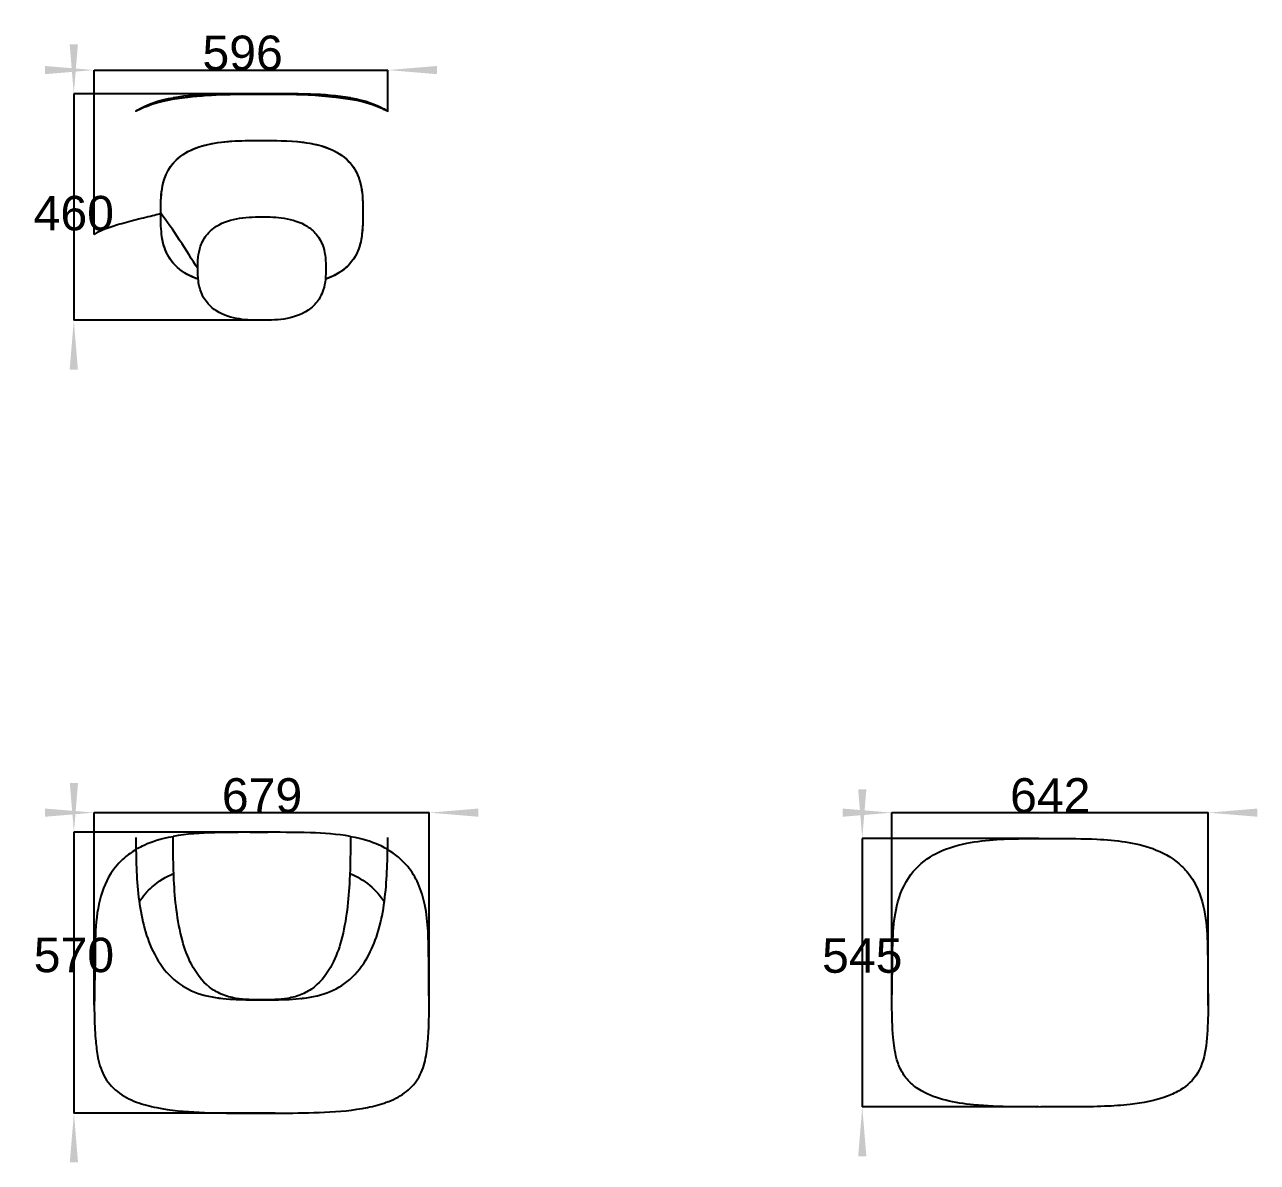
# Model space of a CAD drawing. Header units: millimetres. Extents: x 28 to 391, y 59 to 254.
# Drawn here: x 265.9 to 391, y 130.8 to 246.3 of the extents above; entities that cross this region are included whole.
import ezdxf
from ezdxf.enums import TextEntityAlignment as Align

# ---------------------------------------------------------------- set-up
doc = ezdxf.new("R2010")
doc.units = ezdxf.units.MM
doc.layers.get('0').update_dxf_attribs({"linetype": 'CONTINUOUS'})
for name, color, linetype in [('DimExtent055', 7, 'CONTINUOUS'), ('DimExtent056', 7, 'CONTINUOUS'), ('DimExtent057', 7, 'CONTINUOUS'), ('DimExtent058', 7, 'CONTINUOUS'), ('DimExtent059', 7, 'CONTINUOUS'), ('DimExtent060', 7, 'CONTINUOUS'), ('S05_Chassis_SecD', 7, 'CONTINUOUS'), ('S05_Chassis_SecE', 7, 'CONTINUOUS'), ('S05_Chassis_SecF', 7, 'CONTINUOUS')]:
    doc.layers.add(name, color=color, linetype=linetype)
doc.styles.get("Standard").update_dxf_attribs({"font": 'arial.ttf'})
doc.dimstyles.get("Standard").update_dxf_attribs({"dimscale": 0, "dimtxt": 2.5, "dimasz": 2.5, "dimexe": 1.25, "dimexo": 0.625, "dimtad": 1, "dimtxsty": 'STANDARD', "dimcen": 2.5, "dimazin": 3, "dimtfac": 1, "dimtmove": 0, "dimatfit": 3})

# ---------------------------------------------------------------- blocks, each defined once
blk = doc.blocks.new('*DimExtent055')
at = {"color": 0}
for points in [[(268.013, 242.062), (268.013, 241.229), (273.013, 241.645)], [(307.79, 242.062), (307.79, 241.229), (302.79, 241.645)]]:
    blk.add_solid(points, dxfattribs=at)
at = {"layer": 'DimExtent055'}
for p, q in [((273.013, 224.992), (273.013, 241.645)), ((273.013, 241.645), (302.79, 241.645)), ((302.79, 237.47), (302.79, 241.645))]:
    blk.add_line(p, q, dxfattribs=at)
blk.add_text('596', height=3.5, dxfattribs=at).set_placement((288.068, 241.645), align=Align.CENTER)
blk = doc.blocks.new('*DimExtent056')
at = {"color": 0}
for points in [[(270.518, 244.241), (271.351, 244.241), (270.935, 239.241)], [(270.518, 211.242), (271.351, 211.242), (270.935, 216.242)]]:
    blk.add_solid(points, dxfattribs=at)
at = {"layer": 'DimExtent056'}
for p, q in [((291.722, 239.241), (270.935, 239.241)), ((270.935, 239.241), (270.935, 216.242)), ((290.013, 216.242), (270.935, 216.242))]:
    blk.add_line(p, q, dxfattribs=at)
blk.add_text('460', height=3.5, dxfattribs=at).set_placement((270.935, 225.371), align=Align.CENTER)
blk = doc.blocks.new('*DimExtent057')
at = {"color": 0}
for points in [[(268.017, 166.674), (268.017, 165.84), (273.017, 166.257)], [(311.988, 166.674), (311.988, 165.84), (306.988, 166.257)]]:
    blk.add_solid(points, dxfattribs=at)
at = {"layer": 'DimExtent057'}
for p, q in [((273.017, 146.712), (273.017, 166.257)), ((273.017, 166.257), (306.988, 166.257)), ((306.988, 146.45), (306.988, 166.257))]:
    blk.add_line(p, q, dxfattribs=at)
blk.add_text('679', height=3.5, dxfattribs=at).set_placement((290.039, 166.257), align=Align.CENTER)
blk = doc.blocks.new('*DimExtent058')
at = {"color": 0}
for points in [[(270.531, 169.259), (271.365, 169.259), (270.948, 164.259)], [(270.531, 130.754), (271.365, 130.754), (270.948, 135.754)]]:
    blk.add_solid(points, dxfattribs=at)
at = {"layer": 'DimExtent058'}
for p, q in [((291.722, 164.259), (270.948, 164.259)), ((270.948, 164.259), (270.948, 135.754)), ((291.387, 135.754), (270.948, 135.754))]:
    blk.add_line(p, q, dxfattribs=at)
blk.add_text('570', height=3.5, dxfattribs=at).set_placement((270.948, 150.059), align=Align.CENTER)
blk = doc.blocks.new('*DimExtent059')
at = {"color": 0}
for points in [[(348.96, 166.673), (348.96, 165.84), (353.96, 166.257)], [(391.04, 166.673), (391.04, 165.84), (386.04, 166.257)]]:
    blk.add_solid(points, dxfattribs=at)
at = {"layer": 'DimExtent059'}
for p, q in [((353.96, 146.852), (353.96, 166.257)), ((353.96, 166.257), (386.04, 166.257)), ((386.04, 146.679), (386.04, 166.257))]:
    blk.add_line(p, q, dxfattribs=at)
blk.add_text('642', height=3.5, dxfattribs=at).set_placement((370.027, 166.257), align=Align.CENTER)
blk = doc.blocks.new('*DimExtent060')
at = {"color": 0}
for points in [[(350.532, 168.626), (351.365, 168.626), (350.948, 163.626)], [(350.532, 131.374), (351.365, 131.374), (350.948, 136.374)]]:
    blk.add_solid(points, dxfattribs=at)
at = {"layer": 'DimExtent060'}
for p, q in [((368.867, 163.626), (350.948, 163.626)), ((350.948, 163.626), (350.948, 136.374)), ((368.862, 136.374), (350.948, 136.374))]:
    blk.add_line(p, q, dxfattribs=at)
blk.add_text('545', height=3.5, dxfattribs=at).set_placement((350.948, 150.001), align=Align.CENTER)

msp = doc.modelspace()

# ---------------------------------------------------------------- linework, layer by layer
at = {"layer": 'S05_Chassis_SecD'}
for points, knots in [([(299.012, 238.828), (297.669, 239.058), (296.306, 239.146), (294.945, 239.196), (293.302, 239.254), (291.656, 239.239), (290.012, 239.239), (288.422, 239.239), (286.832, 239.253), (285.243, 239.202), (283.827, 239.153), (282.408, 239.066), (281.01, 238.827)], [0.27039373, 0.27039373, 0.27039373, 0.27039373, 0.38505458, 0.38505458, 0.38505458, 0.52347695, 0.52347695, 0.52347695, 0.65727627, 0.65727627, 0.65727627, 0.77661443, 0.77661443, 0.77661443, 0.77661443]), ([(297.512, 238.849), (296.584, 238.983), (295.649, 239.054), (294.713, 239.098), (293.148, 239.171), (291.581, 239.16), (290.016, 239.16), (288.795, 239.16), (287.574, 239.167), (286.353, 239.135), (285.069, 239.1), (283.783, 239.031), (282.51, 238.849)], [0.18492176, 0.18492176, 0.18492176, 0.18492176, 0.26811513, 0.26811513, 0.26811513, 0.40710428, 0.40710428, 0.40710428, 0.51545887, 0.51545887, 0.51545887, 0.62954501, 0.62954501, 0.62954501, 0.62954501]), ([(282.51, 238.849), (280.964, 238.725), (279.726, 238.436), (278.843, 238.135), (278.424, 237.994), (278.085, 237.853), (277.828, 237.738), (277.446, 237.566), (277.245, 237.458), (277.232, 237.468), (277.213, 237.475), (277.521, 237.696), (278.14, 237.985), (278.777, 238.28), (279.744, 238.619), (281.01, 238.827)], [0, 0, 0, 0, 0.2463859, 0.2463859, 0.2463859, 0.3631164, 0.3631164, 0.3631164, 0.5363677, 0.5363677, 0.5363677, 0.7648768, 0.7648768, 0.7648768, 1, 1, 1, 1]), ([(299.012, 238.828), (300.577, 238.573), (301.684, 238.109), (302.277, 237.789), (302.51, 237.662), (302.664, 237.57), (302.739, 237.514), (302.819, 237.457), (302.805, 237.453), (302.696, 237.504), (302.477, 237.602), (301.876, 237.92), (300.918, 238.22), (300.059, 238.492), (298.912, 238.736), (297.512, 238.849)], [0, 0, 0, 0, 0.2907117, 0.2907117, 0.2907117, 0.4046839, 0.4046839, 0.4046839, 0.5284166, 0.5284166, 0.5284166, 0.7769056, 0.7769056, 0.7769056, 1, 1, 1, 1]), ([(279.763, 227.117), (279.758, 227.928), (279.763, 228.779), (279.895, 229.598), (280.021, 230.397), (280.289, 231.184), (280.759, 231.849), (281.273, 232.586), (282.012, 233.144), (282.82, 233.52), (283.508, 233.843), (284.244, 234.05), (284.988, 234.19), (286.558, 234.482), (288.16, 234.49), (289.752, 234.492), (291.247, 234.491), (292.746, 234.505), (294.233, 234.316), (295.069, 234.209), (295.902, 234.036), (296.692, 233.737), (297.515, 233.426), (298.296, 232.965), (298.895, 232.311), (299.18, 231.999), (299.418, 231.655), (299.608, 231.278), (299.797, 230.897), (299.94, 230.5), (300.035, 230.086), (300.223, 229.284), (300.256, 228.46), (300.262, 227.64), (300.26, 226.75), (300.282, 225.858), (300.178, 224.976), (300.12, 224.49), (300.022, 224.007), (299.859, 223.545), (299.737, 223.197), (299.578, 222.867), (299.381, 222.555), (299.111, 222.13), (298.768, 221.753), (298.376, 221.437), (297.812, 220.981), (297.154, 220.653), (296.472, 220.417)], [0, 0, 0, 0, 0.04168071, 0.04168071, 0.04168071, 0.08241877, 0.08241877, 0.08241877, 0.12735488, 0.12735488, 0.12735488, 0.16547387, 0.16547387, 0.16547387, 0.24562106, 0.24562106, 0.24562106, 0.32086797, 0.32086797, 0.32086797, 0.36331617, 0.36331617, 0.36331617, 0.40765282, 0.40765282, 0.40765282, 0.42874365, 0.42874365, 0.42874365, 0.44997706, 0.44997706, 0.44997706, 0.49124213, 0.49124213, 0.49124213, 0.53593775, 0.53593775, 0.53593775, 0.56053592, 0.56053592, 0.56053592, 0.57897645, 0.57897645, 0.57897645, 0.604246, 0.604246, 0.604246, 0.64061423, 0.64061423, 0.64061423, 0.64061423]), ([(279.763, 227.117), (279.758, 227.816), (279.761, 228.545), (279.847, 229.258), (279.94, 230.048), (280.146, 230.831), (280.549, 231.522), (280.966, 232.246), (281.593, 232.836), (282.313, 233.253), (282.997, 233.654), (283.754, 233.915), (284.523, 234.093), (285.442, 234.304), (286.384, 234.4), (287.324, 234.447), (288.219, 234.492), (289.116, 234.492), (290.013, 234.492), (291.373, 234.491), (292.735, 234.493), (294.088, 234.334), (294.756, 234.254), (295.421, 234.135), (296.067, 233.946), (296.805, 233.73), (297.522, 233.421), (298.148, 232.97), (298.752, 232.539), (299.257, 231.968), (299.594, 231.306), (299.98, 230.556), (300.15, 229.714), (300.216, 228.881), (300.263, 228.295), (300.263, 227.706), (300.263, 227.117), (300.263, 226.528), (300.263, 225.939), (300.216, 225.353), (300.175, 224.842), (300.097, 224.33), (299.953, 223.836), (299.727, 223.048), (299.309, 222.311), (298.718, 221.74), (298.089, 221.125), (297.297, 220.702), (296.472, 220.417)], [0, 0, 0, 0, 0.03593775, 0.03593775, 0.03593775, 0.07590254, 0.07590254, 0.07590254, 0.11774353, 0.11774353, 0.11774353, 0.15751368, 0.15751368, 0.15751368, 0.20490915, 0.20490915, 0.20490915, 0.25, 0.25, 0.25, 0.31841646, 0.31841646, 0.31841646, 0.35227313, 0.35227313, 0.35227313, 0.39095276, 0.39095276, 0.39095276, 0.42821333, 0.42821333, 0.42821333, 0.47042223, 0.47042223, 0.47042223, 0.5, 0.5, 0.5, 0.52957777, 0.52957777, 0.52957777, 0.55542142, 0.55542142, 0.55542142, 0.59659727, 0.59659727, 0.59659727, 0.64061423, 0.64061423, 0.64061423, 0.64061423]), ([(279.763, 227.071), (279.619, 227.004), (279.097, 226.881), (278.486, 226.734), (277.87, 226.587), (277.161, 226.415), (276.516, 226.243), (275.868, 226.071), (275.28, 225.898), (274.809, 225.743), (274.337, 225.586), (273.975, 225.451), (273.722, 225.338), (273.21, 225.112), (273.11, 225.004), (273.061, 224.983), (273.038, 224.971), (273.027, 224.978), (273.018, 224.985), (273.011, 224.993), (273.003, 225), (273.053, 224.979)], [0.03110933, 0.03110933, 0.03110933, 0.03110933, 0.126321, 0.126321, 0.126321, 0.22153268, 0.22153268, 0.22153268, 0.31674435, 0.31674435, 0.31674435, 0.41195602, 0.41195602, 0.41195602, 0.60237936, 0.60237936, 0.60237936, 0.69759103, 0.69759103, 0.69759103, 0.7928027, 0.7928027, 0.7928027, 0.7928027]), ([(283.513, 221.492), (282.953, 222.374), (282.326, 223.375), (281.673, 224.373), (281.023, 225.367), (280.347, 226.358), (279.763, 227.117)], [0.56635121, 0.56635121, 0.56635121, 0.56635121, 0.78317561, 0.78317561, 0.78317561, 1, 1, 1, 1]), ([(283.555, 220.417), (282.961, 220.622), (282.388, 220.896), (281.877, 221.263), (281.274, 221.694), (280.768, 222.266), (280.432, 222.928), (280.104, 223.566), (279.93, 224.266), (279.847, 224.976), (279.763, 225.689), (279.767, 226.418), (279.763, 227.117)], [0.85936925, 0.85936925, 0.85936925, 0.85936925, 0.89095276, 0.89095276, 0.89095276, 0.92821333, 0.92821333, 0.92821333, 0.96406225, 0.96406225, 0.96406225, 1, 1, 1, 1]), ([(283.555, 220.417), (282.793, 220.68), (282.062, 221.059), (281.458, 221.6), (280.984, 222.022), (280.599, 222.546), (280.336, 223.125), (280.069, 223.71), (279.922, 224.338), (279.847, 224.976), (279.763, 225.689), (279.767, 226.418), (279.763, 227.117)], [0.85936925, 0.85936925, 0.85936925, 0.85936925, 0.89994838, 0.89994838, 0.89994838, 0.93187979, 0.93187979, 0.93187979, 0.96406225, 0.96406225, 0.96406225, 1, 1, 1, 1]), ([(283.513, 221.492), (283.519, 221.069), (283.523, 220.646), (283.575, 220.226), (283.634, 219.755), (283.754, 219.29), (283.952, 218.858), (284.263, 218.171), (284.788, 217.591), (285.424, 217.191), (286.126, 216.744), (286.938, 216.5), (287.754, 216.374), (288.501, 216.257), (289.259, 216.241), (290.013, 216.242), (290.873, 216.241), (291.738, 216.263), (292.584, 216.428), (293.443, 216.594), (294.292, 216.909), (294.98, 217.461), (295.358, 217.763), (295.68, 218.136), (295.919, 218.557), (296.058, 218.803), (296.17, 219.06), (296.255, 219.328), (296.481, 220.025), (296.515, 220.765), (296.513, 221.492), (296.515, 222.215), (296.482, 222.951), (296.259, 223.644), (296.106, 224.131), (295.863, 224.59), (295.535, 224.981), (295.27, 225.298), (294.953, 225.57), (294.605, 225.791), (293.903, 226.238), (293.092, 226.482), (292.275, 226.609), (291.527, 226.727), (290.768, 226.742), (290.013, 226.742), (289.153, 226.743), (288.287, 226.721), (287.441, 226.555), (286.627, 226.398), (285.824, 226.108), (285.156, 225.608), (284.91, 225.425), (284.688, 225.216), (284.491, 224.981), (284.189, 224.62), (283.958, 224.202), (283.805, 223.758), (283.554, 223.032), (283.502, 222.255), (283.513, 221.492)], [0, 0, 0, 0, 0.0326844, 0.0326844, 0.0326844, 0.0693997, 0.0693997, 0.0693997, 0.1275323, 0.1275323, 0.1275323, 0.1916292, 0.1916292, 0.1916292, 0.2499926, 0.2499926, 0.2499926, 0.3165532, 0.3165532, 0.3165532, 0.3844574, 0.3844574, 0.3844574, 0.4218819, 0.4218819, 0.4218819, 0.4435945, 0.4435945, 0.4435945, 0.4999921, 0.4999921, 0.4999921, 0.5560894, 0.5560894, 0.5560894, 0.5955146, 0.5955146, 0.5955146, 0.6274306, 0.6274306, 0.6274306, 0.6915283, 0.6915283, 0.6915283, 0.7499924, 0.7499924, 0.7499924, 0.8165537, 0.8165537, 0.8165537, 0.8808574, 0.8808574, 0.8808574, 0.904471, 0.904471, 0.904471, 0.9407971, 0.9407971, 0.9407971, 1, 1, 1, 1])]:
    msp.add_open_spline(points, degree=3, knots=knots, dxfattribs=at)
for points in [[(281.01, 238.666), (281.01, 238.827)], [(299.012, 238.828), (299.012, 238.667)]]:
    msp.add_open_spline(points, degree=1, dxfattribs=at)
at = {"layer": 'S05_Chassis_SecE'}
for points, knots in [([(299.012, 163.846), (297.669, 164.076), (296.306, 164.165), (294.945, 164.215), (293.302, 164.273), (291.656, 164.257), (290.012, 164.257), (288.422, 164.257), (286.832, 164.272), (285.243, 164.22), (283.827, 164.172), (282.408, 164.085), (281.01, 163.845)], [0.27039373, 0.27039373, 0.27039373, 0.27039373, 0.38505458, 0.38505458, 0.38505458, 0.52347695, 0.52347695, 0.52347695, 0.65727627, 0.65727627, 0.65727627, 0.77661443, 0.77661443, 0.77661443, 0.77661443]), ([(277.243, 162.488), (277.202, 162.478), (277.269, 162.528), (277.446, 162.638), (277.598, 162.73), (277.83, 162.86), (278.14, 163.003), (278.777, 163.299), (279.744, 163.637), (281.01, 163.845)], [0.51757638, 0.51757638, 0.51757638, 0.51757638, 0.65041631, 0.65041631, 0.65041631, 0.76487681, 0.76487681, 0.76487681, 1, 1, 1, 1]), ([(277.243, 162.488), (277.202, 162.478), (277.269, 162.528), (277.446, 162.638), (277.598, 162.73), (277.83, 162.86), (278.14, 163.003), (278.777, 163.299), (279.744, 163.637), (281.01, 163.845)], [0.51757638, 0.51757638, 0.51757638, 0.51757638, 0.65041631, 0.65041631, 0.65041631, 0.76487681, 0.76487681, 0.76487681, 1, 1, 1, 1]), ([(299.012, 163.846), (299.01, 162.371), (298.999, 160.896), (298.927, 159.422), (298.877, 158.399), (298.798, 157.377), (298.668, 156.361), (298.534, 155.317), (298.347, 154.278), (298.066, 153.262), (297.837, 152.44), (297.547, 151.631), (297.156, 150.871), (296.706, 149.992), (296.109, 149.173), (295.329, 148.556), (294.959, 148.264), (294.558, 148.024), (294.126, 147.836), (293.648, 147.628), (293.139, 147.49), (292.626, 147.404), (291.765, 147.26), (290.889, 147.26), (290.013, 147.26), (289.137, 147.26), (288.261, 147.26), (287.4, 147.404), (286.886, 147.49), (286.378, 147.628), (285.899, 147.836), (285.467, 148.024), (285.066, 148.264), (284.696, 148.556), (283.917, 149.173), (283.32, 149.992), (282.869, 150.871), (282.479, 151.631), (282.188, 152.44), (281.96, 153.262), (281.679, 154.278), (281.491, 155.317), (281.357, 156.361), (281.228, 157.377), (281.15, 158.399), (281.099, 159.422), (281.026, 160.895), (281.008, 162.374), (281.01, 163.845)], [0.51007653, 0.51007653, 0.51007653, 0.51007653, 0.55885807, 0.55885807, 0.55885807, 0.59272834, 0.59272834, 0.59272834, 0.62754609, 0.62754609, 0.62754609, 0.6557838, 0.6557838, 0.6557838, 0.6884788, 0.6884788, 0.6884788, 0.70393237, 0.70393237, 0.70393237, 0.72114905, 0.72114905, 0.72114905, 0.75, 0.75, 0.75, 0.77885095, 0.77885095, 0.77885095, 0.79606763, 0.79606763, 0.79606763, 0.8115212, 0.8115212, 0.8115212, 0.8442162, 0.8442162, 0.8442162, 0.87245391, 0.87245391, 0.87245391, 0.90727166, 0.90727166, 0.90727166, 0.94114193, 0.94114193, 0.94114193, 0.98988179, 0.98988179, 0.98988179, 0.98988179]), ([(299.012, 163.846), (300.269, 163.64), (301.231, 163.304), (301.868, 163.01), (302.18, 162.867), (302.415, 162.736), (302.569, 162.643), (302.75, 162.53), (302.82, 162.478), (302.778, 162.488)], [0, 0, 0, 0, 0.23352616, 0.23352616, 0.23352616, 0.34800553, 0.34800553, 0.34800553, 0.4824259, 0.4824259, 0.4824259, 0.4824259]), ([(299.012, 163.846), (300.269, 163.64), (301.231, 163.304), (301.868, 163.01), (302.18, 162.867), (302.415, 162.736), (302.569, 162.643), (302.75, 162.53), (302.82, 162.478), (302.778, 162.488)], [0, 0, 0, 0, 0.23352616, 0.23352616, 0.23352616, 0.34800553, 0.34800553, 0.34800553, 0.4824259, 0.4824259, 0.4824259, 0.4824259]), ([(273.074, 150.008), (273.037, 148.602), (273, 147.195), (273.024, 145.788), (273.036, 144.951), (273.075, 144.115), (273.142, 143.28), (273.19, 142.723), (273.246, 142.166), (273.34, 141.614), (273.46, 140.907), (273.657, 140.207), (273.99, 139.569), (274.319, 138.933), (274.79, 138.372), (275.354, 137.932), (275.937, 137.475), (276.606, 137.136), (277.299, 136.877), (277.965, 136.629), (278.655, 136.45), (279.352, 136.311), (280.771, 136.03), (282.217, 135.911), (283.661, 135.841), (285.138, 135.771), (286.617, 135.757), (288.096, 135.754), (289.422, 135.754), (290.749, 135.754), (292.075, 135.754), (293.51, 135.758), (294.945, 135.773), (296.379, 135.841), (297.844, 135.913), (299.312, 136.035), (300.752, 136.326), (301.395, 136.457), (302.031, 136.623), (302.648, 136.848), (303.305, 137.087), (303.942, 137.395), (304.509, 137.808), (305.039, 138.191), (305.498, 138.673), (305.843, 139.228), (306.195, 139.793), (306.428, 140.425), (306.579, 141.071), (306.73, 141.722), (306.804, 142.387), (306.863, 143.051), (306.922, 143.748), (306.959, 144.447), (306.974, 145.146), (307.009, 146.629), (306.97, 148.113), (306.955, 149.596), (306.938, 151.133), (306.971, 152.672), (306.883, 154.208), (306.83, 155.106), (306.739, 156.004), (306.56, 156.887), (306.408, 157.633), (306.192, 158.369), (305.879, 159.064), (305.604, 159.676), (305.254, 160.256), (304.827, 160.774), (304.258, 161.467), (303.554, 162.043), (302.778, 162.488)], [0, 0, 0, 0, 0.03859652, 0.03859652, 0.03859652, 0.06155582, 0.06155582, 0.06155582, 0.07690191, 0.07690191, 0.07690191, 0.09660096, 0.09660096, 0.09660096, 0.11623338, 0.11623338, 0.11623338, 0.13654545, 0.13654545, 0.13654545, 0.15603963, 0.15603963, 0.15603963, 0.19571669, 0.19571669, 0.19571669, 0.23628949, 0.23628949, 0.23628949, 0.27267212, 0.27267212, 0.27267212, 0.31204566, 0.31204566, 0.31204566, 0.3523231, 0.3523231, 0.3523231, 0.37031859, 0.37031859, 0.37031859, 0.38953016, 0.38953016, 0.38953016, 0.40746205, 0.40746205, 0.40746205, 0.42568587, 0.42568587, 0.42568587, 0.44399599, 0.44399599, 0.44399599, 0.46318197, 0.46318197, 0.46318197, 0.50387954, 0.50387954, 0.50387954, 0.54606834, 0.54606834, 0.54606834, 0.57076006, 0.57076006, 0.57076006, 0.59166552, 0.59166552, 0.59166552, 0.61008233, 0.61008233, 0.61008233, 0.63464405, 0.63464405, 0.63464405, 0.63464405]), ([(273.074, 150.008), (273.037, 148.602), (273, 147.195), (273.024, 145.788), (273.036, 144.951), (273.075, 144.115), (273.142, 143.28), (273.19, 142.723), (273.246, 142.166), (273.34, 141.614), (273.46, 140.907), (273.657, 140.207), (273.99, 139.569), (274.319, 138.933), (274.79, 138.372), (275.354, 137.932), (275.937, 137.475), (276.606, 137.136), (277.299, 136.877), (277.965, 136.629), (278.655, 136.45), (279.352, 136.311), (280.771, 136.03), (282.217, 135.911), (283.661, 135.841), (285.138, 135.771), (286.617, 135.757), (288.096, 135.754), (289.422, 135.754), (290.749, 135.754), (292.075, 135.754), (293.51, 135.758), (294.945, 135.773), (296.379, 135.841), (297.844, 135.913), (299.312, 136.035), (300.752, 136.326), (301.395, 136.457), (302.031, 136.623), (302.648, 136.848), (303.305, 137.087), (303.942, 137.395), (304.509, 137.808), (305.039, 138.191), (305.498, 138.673), (305.843, 139.228), (306.195, 139.793), (306.428, 140.425), (306.579, 141.071), (306.73, 141.722), (306.804, 142.387), (306.863, 143.051), (306.922, 143.748), (306.959, 144.447), (306.974, 145.146), (307.009, 146.629), (306.97, 148.113), (306.955, 149.596), (306.938, 151.133), (306.971, 152.672), (306.883, 154.208), (306.83, 155.106), (306.739, 156.004), (306.56, 156.887), (306.408, 157.633), (306.192, 158.369), (305.879, 159.064), (305.604, 159.676), (305.254, 160.256), (304.827, 160.774), (304.258, 161.467), (303.554, 162.043), (302.778, 162.488)], [0, 0, 0, 0, 0.03859652, 0.03859652, 0.03859652, 0.06155582, 0.06155582, 0.06155582, 0.07690191, 0.07690191, 0.07690191, 0.09660096, 0.09660096, 0.09660096, 0.11623338, 0.11623338, 0.11623338, 0.13654545, 0.13654545, 0.13654545, 0.15603963, 0.15603963, 0.15603963, 0.19571669, 0.19571669, 0.19571669, 0.23628949, 0.23628949, 0.23628949, 0.27267212, 0.27267212, 0.27267212, 0.31204566, 0.31204566, 0.31204566, 0.3523231, 0.3523231, 0.3523231, 0.37031859, 0.37031859, 0.37031859, 0.38953016, 0.38953016, 0.38953016, 0.40746205, 0.40746205, 0.40746205, 0.42568587, 0.42568587, 0.42568587, 0.44399599, 0.44399599, 0.44399599, 0.46318197, 0.46318197, 0.46318197, 0.50387954, 0.50387954, 0.50387954, 0.54606834, 0.54606834, 0.54606834, 0.57076006, 0.57076006, 0.57076006, 0.59166552, 0.59166552, 0.59166552, 0.61008233, 0.61008233, 0.61008233, 0.63464405, 0.63464405, 0.63464405, 0.63464405]), ([(277.243, 162.488), (276.833, 162.252), (276.447, 161.982), (276.086, 161.677), (275.543, 161.216), (275.07, 160.674), (274.688, 160.073), (274.086, 159.135), (273.713, 158.067), (273.484, 156.981), (273.23, 155.789), (273.146, 154.568), (273.115, 153.353), (273.086, 152.238), (273.103, 151.123), (273.074, 150.008)], [0.87302044, 0.87302044, 0.87302044, 0.87302044, 0.88596301, 0.88596301, 0.88596301, 0.90548924, 0.90548924, 0.90548924, 0.93601056, 0.93601056, 0.93601056, 0.96941232, 0.96941232, 0.96941232, 1, 1, 1, 1]), ([(277.243, 162.488), (276.833, 162.252), (276.447, 161.982), (276.086, 161.677), (275.543, 161.216), (275.07, 160.674), (274.688, 160.073), (274.086, 159.135), (273.713, 158.067), (273.484, 156.981), (273.23, 155.789), (273.146, 154.568), (273.115, 153.353), (273.086, 152.238), (273.103, 151.123), (273.074, 150.008)], [0.87302044, 0.87302044, 0.87302044, 0.87302044, 0.88596301, 0.88596301, 0.88596301, 0.90548924, 0.90548924, 0.90548924, 0.93601056, 0.93601056, 0.93601056, 0.96941232, 0.96941232, 0.96941232, 1, 1, 1, 1]), ([(277.243, 162.488), (277.271, 160.518), (277.353, 158.542), (277.665, 156.594), (277.818, 155.649), (278.028, 154.712), (278.326, 153.8), (278.618, 152.905), (278.996, 152.033), (279.496, 151.226), (279.996, 150.417), (280.626, 149.677), (281.379, 149.088), (282.124, 148.502), (282.987, 148.072), (283.896, 147.803), (284.837, 147.519), (285.805, 147.399), (286.765, 147.332), (287.636, 147.273), (288.507, 147.263), (289.379, 147.261)], [0.04305051, 0.04305051, 0.04305051, 0.04305051, 0.15508504, 0.15508504, 0.15508504, 0.20948865, 0.20948865, 0.20948865, 0.26295027, 0.26295027, 0.26295027, 0.31664709, 0.31664709, 0.31664709, 0.3698432, 0.3698432, 0.3698432, 0.42491823, 0.42491823, 0.42491823, 0.47492275, 0.47492275, 0.47492275, 0.47492275]), ([(277.243, 162.488), (277.271, 160.518), (277.353, 158.542), (277.665, 156.594), (277.818, 155.649), (278.028, 154.712), (278.326, 153.8), (278.618, 152.905), (278.996, 152.033), (279.496, 151.226), (279.996, 150.417), (280.626, 149.677), (281.379, 149.088), (282.124, 148.502), (282.987, 148.072), (283.896, 147.803), (284.837, 147.519), (285.805, 147.399), (286.765, 147.332), (287.636, 147.273), (288.507, 147.263), (289.379, 147.261)], [0.04305051, 0.04305051, 0.04305051, 0.04305051, 0.15508504, 0.15508504, 0.15508504, 0.20948865, 0.20948865, 0.20948865, 0.26295027, 0.26295027, 0.26295027, 0.31664709, 0.31664709, 0.31664709, 0.3698432, 0.3698432, 0.3698432, 0.42491823, 0.42491823, 0.42491823, 0.47492275, 0.47492275, 0.47492275, 0.47492275]), ([(290.646, 147.261), (291.597, 147.263), (292.547, 147.275), (293.496, 147.349), (294.446, 147.425), (295.396, 147.562), (296.309, 147.859), (297.16, 148.131), (297.968, 148.551), (298.667, 149.105), (299.421, 149.698), (300.045, 150.438), (300.544, 151.249), (301.004, 151.997), (301.361, 152.801), (301.642, 153.627), (301.962, 154.568), (302.186, 155.538), (302.348, 156.517), (302.673, 158.49), (302.753, 160.493), (302.778, 162.488)], [0.49915496, 0.49915496, 0.49915496, 0.49915496, 0.55366316, 0.55366316, 0.55366316, 0.60819431, 0.60819431, 0.60819431, 0.6589631, 0.6589631, 0.6589631, 0.71357198, 0.71357198, 0.71357198, 0.76390969, 0.76390969, 0.76390969, 0.82122248, 0.82122248, 0.82122248, 0.93663357, 0.93663357, 0.93663357, 0.93663357]), ([(290.646, 147.261), (291.597, 147.263), (292.547, 147.275), (293.496, 147.349), (294.446, 147.425), (295.396, 147.562), (296.309, 147.859), (297.16, 148.131), (297.968, 148.551), (298.667, 149.105), (299.421, 149.698), (300.045, 150.438), (300.544, 151.249), (301.004, 151.997), (301.361, 152.801), (301.642, 153.627), (301.962, 154.568), (302.186, 155.538), (302.348, 156.517), (302.673, 158.49), (302.753, 160.493), (302.778, 162.488)], [0.49915496, 0.49915496, 0.49915496, 0.49915496, 0.55366316, 0.55366316, 0.55366316, 0.60819431, 0.60819431, 0.60819431, 0.6589631, 0.6589631, 0.6589631, 0.71357198, 0.71357198, 0.71357198, 0.76390969, 0.76390969, 0.76390969, 0.82122248, 0.82122248, 0.82122248, 0.93663357, 0.93663357, 0.93663357, 0.93663357]), ([(277.575, 157.199), (277.942, 157.769), (278.391, 158.287), (278.901, 158.733), (279.545, 159.297), (280.286, 159.746), (281.07, 160.087)], [0.093830096, 0.093830096, 0.093830096, 0.093830096, 0.116369999, 0.116369999, 0.116369999, 0.144821795, 0.144821795, 0.144821795, 0.144821795]), ([(298.955, 160.087), (299.678, 159.773), (300.364, 159.367), (300.972, 158.863), (301.545, 158.388), (302.047, 157.825), (302.451, 157.199)], [0.346414337, 0.346414337, 0.346414337, 0.346414337, 0.372645121, 0.372645121, 0.372645121, 0.397414111, 0.397414111, 0.397414111, 0.397414111]), ([(273.074, 150.008), (273.041, 149.988), (273.03, 149.995), (273.018, 150.003), (273.011, 150.011), (272.999, 150.021), (273.074, 149.989)], [0.58689311, 0.58689311, 0.58689311, 0.58689311, 0.69533861, 0.69533861, 0.69533861, 0.80378412, 0.80378412, 0.80378412, 0.80378412]), ([(273.074, 150.008), (273.041, 149.988), (273.03, 149.995), (273.018, 150.003), (273.011, 150.011), (272.999, 150.021), (273.074, 149.989)], [0.58689311, 0.58689311, 0.58689311, 0.58689311, 0.69533861, 0.69533861, 0.69533861, 0.80378412, 0.80378412, 0.80378412, 0.80378412])]:
    msp.add_open_spline(points, degree=3, knots=knots, dxfattribs=at)
for points, degree in [([(277.224, 163.731), (277.224, 163.106), (277.231, 162.481)], 2), ([(277.224, 163.731), (277.224, 163.106), (277.231, 162.481)], 2), ([(302.79, 162.481), (302.797, 163.105), (302.798, 163.729)], 2), ([(302.79, 162.481), (302.797, 163.105), (302.798, 163.729)], 2), ([(285.572, 147.45), (285.856, 147.414)], 1), ([(285.572, 147.45), (285.856, 147.414)], 1), ([(286.757, 147.332), (287.029, 147.315)], 1), ([(286.757, 147.332), (287.029, 147.315)], 1), ([(287.642, 147.288), (288.129, 147.274)], 1), ([(287.642, 147.288), (288.129, 147.274)], 1), ([(288.677, 147.265), (289.084, 147.262)], 1), ([(288.677, 147.265), (289.084, 147.262)], 1), ([(289.379, 147.261), (290.646, 147.261)], 1), ([(289.379, 147.261), (290.646, 147.261)], 1), ([(290.936, 147.262), (291.37, 147.265)], 1), ([(290.936, 147.262), (291.37, 147.265)], 1), ([(291.932, 147.275), (292.406, 147.288)], 1), ([(291.932, 147.275), (292.406, 147.288)], 1), ([(293.971, 147.392), (294.313, 147.432)], 1), ([(293.971, 147.392), (294.313, 147.432)], 1)]:
    msp.add_open_spline(points, degree=degree, dxfattribs=at)
at = {"layer": 'S05_Chassis_SecF'}
msp.add_open_spline([(354.006, 150), (353.963, 147.812), (353.897, 145.618), (354.091, 143.435), (354.156, 142.72), (354.239, 142.003), (354.427, 141.309), (354.543, 140.873), (354.705, 140.455), (354.915, 140.056), (355.131, 139.651), (355.399, 139.283), (355.719, 138.953), (356.082, 138.578), (356.505, 138.265), (356.957, 138.005), (357.725, 137.565), (358.569, 137.275), (359.424, 137.061), (360.349, 136.833), (361.293, 136.693), (362.239, 136.597), (363.57, 136.464), (364.908, 136.416), (366.245, 136.392), (367.324, 136.376), (368.403, 136.371), (369.482, 136.375), (371.501, 136.377), (373.522, 136.357), (375.541, 136.443), (376.406, 136.477), (377.268, 136.541), (378.129, 136.636), (379.411, 136.784), (380.696, 137.013), (381.908, 137.469), (382.376, 137.646), (382.831, 137.86), (383.256, 138.125), (383.938, 138.545), (384.534, 139.114), (384.951, 139.8), (385.467, 140.64), (385.707, 141.616), (385.83, 142.585), (386.092, 144.678), (386.047, 146.793), (386.018, 148.898), (386.004, 149.785), (386.004, 150.672), (386.001, 151.558), (385.995, 152.602), (385.976, 153.648), (385.88, 154.688), (385.775, 155.827), (385.576, 156.967), (385.172, 158.041), (384.915, 158.726), (384.57, 159.38), (384.132, 159.966), (383.82, 160.383), (383.466, 160.76), (383.071, 161.098), (382.297, 161.762), (381.386, 162.253), (380.431, 162.602), (379.53, 162.933), (378.59, 163.146), (377.642, 163.291), (376.684, 163.438), (375.717, 163.514), (374.749, 163.561), (373.32, 163.63), (371.889, 163.626), (370.458, 163.625), (368.511, 163.622), (366.562, 163.65), (364.617, 163.525), (363.588, 163.459), (362.561, 163.349), (361.549, 163.147), (360.384, 162.912), (359.234, 162.551), (358.193, 161.968), (357.298, 161.469), (356.497, 160.793), (355.883, 159.97), (355.174, 159.026), (354.724, 157.911), (354.457, 156.767), (354.229, 155.801), (354.123, 154.811), (354.072, 153.822), (354.006, 152.549), (354.03, 151.274), (354.006, 150)], degree=3, knots=[0, 0, 0, 0, 0.0634613, 0.0634613, 0.0634613, 0.0842849, 0.0842849, 0.0842849, 0.0973052, 0.0973052, 0.0973052, 0.1105308, 0.1105308, 0.1105308, 0.1256501, 0.1256501, 0.1256501, 0.1512536, 0.1512536, 0.1512536, 0.1788427, 0.1788427, 0.1788427, 0.2176137, 0.2176137, 0.2176137, 0.2488898, 0.2488898, 0.2488898, 0.307445, 0.307445, 0.307445, 0.3325289, 0.3325289, 0.3325289, 0.3700195, 0.3700195, 0.3700195, 0.3845291, 0.3845291, 0.3845291, 0.4077709, 0.4077709, 0.4077709, 0.4362034, 0.4362034, 0.4362034, 0.4972875, 0.4972875, 0.4972875, 0.5229946, 0.5229946, 0.5229946, 0.5532673, 0.5532673, 0.5532673, 0.5864781, 0.5864781, 0.5864781, 0.6076981, 0.6076981, 0.6076981, 0.6227164, 0.6227164, 0.6227164, 0.6522383, 0.6522383, 0.6522383, 0.6800398, 0.6800398, 0.6800398, 0.7081267, 0.7081267, 0.7081267, 0.7495979, 0.7495979, 0.7495979, 0.8060622, 0.8060622, 0.8060622, 0.8359532, 0.8359532, 0.8359532, 0.8704631, 0.8704631, 0.8704631, 0.9001956, 0.9001956, 0.9001956, 0.934324, 0.934324, 0.934324, 0.9630633, 0.9630633, 0.9630633, 1, 1, 1, 1], dxfattribs=at)
msp.add_open_spline([(354.006, 150), (353.963, 147.812), (353.897, 145.618), (354.091, 143.435), (354.156, 142.72), (354.239, 142.003), (354.427, 141.309), (354.543, 140.873), (354.705, 140.455), (354.915, 140.056), (355.131, 139.651), (355.399, 139.283), (355.719, 138.953), (356.082, 138.578), (356.505, 138.265), (356.957, 138.005), (357.725, 137.565), (358.569, 137.275), (359.424, 137.061), (360.349, 136.833), (361.293, 136.693), (362.239, 136.597), (363.57, 136.464), (364.908, 136.416), (366.245, 136.392), (367.324, 136.376), (368.403, 136.371), (369.482, 136.375), (371.501, 136.377), (373.522, 136.357), (375.541, 136.443), (376.406, 136.477), (377.268, 136.541), (378.129, 136.636), (379.411, 136.784), (380.696, 137.013), (381.908, 137.469), (382.376, 137.646), (382.831, 137.86), (383.256, 138.125), (383.938, 138.545), (384.534, 139.114), (384.951, 139.8), (385.467, 140.64), (385.707, 141.616), (385.83, 142.585), (386.092, 144.678), (386.047, 146.793), (386.018, 148.898), (386.004, 149.785), (386.004, 150.672), (386.001, 151.558), (385.995, 152.602), (385.976, 153.648), (385.88, 154.688), (385.775, 155.827), (385.576, 156.967), (385.172, 158.041), (384.915, 158.726), (384.57, 159.38), (384.132, 159.966), (383.82, 160.383), (383.466, 160.76), (383.071, 161.098), (382.297, 161.762), (381.386, 162.253), (380.431, 162.602), (379.53, 162.933), (378.59, 163.146), (377.642, 163.291), (376.684, 163.438), (375.717, 163.514), (374.749, 163.561), (373.32, 163.63), (371.889, 163.626), (370.458, 163.625), (368.511, 163.622), (366.562, 163.65), (364.617, 163.525), (363.588, 163.459), (362.561, 163.349), (361.549, 163.147), (360.384, 162.912), (359.234, 162.551), (358.193, 161.968), (357.298, 161.469), (356.497, 160.793), (355.883, 159.97), (355.174, 159.026), (354.724, 157.911), (354.457, 156.767), (354.229, 155.801), (354.123, 154.811), (354.072, 153.822), (354.006, 152.549), (354.03, 151.274), (354.006, 150)], degree=3, knots=[0, 0, 0, 0, 0.0634613, 0.0634613, 0.0634613, 0.0842849, 0.0842849, 0.0842849, 0.0973052, 0.0973052, 0.0973052, 0.1105308, 0.1105308, 0.1105308, 0.1256501, 0.1256501, 0.1256501, 0.1512536, 0.1512536, 0.1512536, 0.1788427, 0.1788427, 0.1788427, 0.2176137, 0.2176137, 0.2176137, 0.2488898, 0.2488898, 0.2488898, 0.307445, 0.307445, 0.307445, 0.3325289, 0.3325289, 0.3325289, 0.3700195, 0.3700195, 0.3700195, 0.3845291, 0.3845291, 0.3845291, 0.4077709, 0.4077709, 0.4077709, 0.4362034, 0.4362034, 0.4362034, 0.4972875, 0.4972875, 0.4972875, 0.5229946, 0.5229946, 0.5229946, 0.5532673, 0.5532673, 0.5532673, 0.5864781, 0.5864781, 0.5864781, 0.6076981, 0.6076981, 0.6076981, 0.6227164, 0.6227164, 0.6227164, 0.6522383, 0.6522383, 0.6522383, 0.6800398, 0.6800398, 0.6800398, 0.7081267, 0.7081267, 0.7081267, 0.7495979, 0.7495979, 0.7495979, 0.8060622, 0.8060622, 0.8060622, 0.8359532, 0.8359532, 0.8359532, 0.8704631, 0.8704631, 0.8704631, 0.9001956, 0.9001956, 0.9001956, 0.934324, 0.934324, 0.934324, 0.9630633, 0.9630633, 0.9630633, 1, 1, 1, 1], dxfattribs=at)

# ---------------------------------------------------------------- dimensions: what is measured, and where the dimension line sits
at = {"layer": 'DimExtent055'}
dim = msp.add_linear_dim(base=(288.068, 241.645), p1=(273.013, 224.992), p2=(302.79, 237.47), text='596', dimstyle='STANDARD', dxfattribs=at)
dim.commit()
dim.dimension.update_dxf_attribs({"geometry": '*DimExtent055', "text_midpoint": (290, 246.257)})
at = {"layer": 'DimExtent056'}
dim = msp.add_linear_dim(base=(270.935, 225.371), p1=(291.722, 239.241), p2=(290.013, 216.242), angle=90, text='460', dimstyle='STANDARD', dxfattribs=at)
dim.commit()
dim.dimension.update_dxf_attribs({"geometry": '*DimExtent056', "text_midpoint": (265.948, 225)})
at = {"layer": 'DimExtent057'}
dim = msp.add_linear_dim(base=(290.039, 166.257), p1=(273.017, 146.712), p2=(306.988, 146.45), text='679', dimstyle='STANDARD', dxfattribs=at)
dim.commit()
dim.dimension.update_dxf_attribs({"geometry": '*DimExtent057', "text_midpoint": (290, 171.257)})
at = {"layer": 'DimExtent058'}
dim = msp.add_linear_dim(base=(270.948, 150.059), p1=(291.722, 164.259), p2=(291.387, 135.754), angle=90, text='570', dimstyle='STANDARD', dxfattribs=at)
dim.commit()
dim.dimension.update_dxf_attribs({"geometry": '*DimExtent058', "text_midpoint": (265.948, 150)})
at = {"layer": 'DimExtent059'}
dim = msp.add_linear_dim(base=(370.027, 166.257), p1=(353.96, 146.852), p2=(386.04, 146.679), text='642', dimstyle='STANDARD', dxfattribs=at)
dim.commit()
dim.dimension.update_dxf_attribs({"geometry": '*DimExtent059', "text_midpoint": (370, 171.257)})
at = {"layer": 'DimExtent060'}
dim = msp.add_linear_dim(base=(350.948, 150.001), p1=(368.867, 163.626), p2=(368.862, 136.374), angle=90, text='545', dimstyle='STANDARD', dxfattribs=at)
dim.commit()
dim.dimension.update_dxf_attribs({"geometry": '*DimExtent060', "text_midpoint": (345.948, 150)})

doc.saveas('drawing.dxf')
